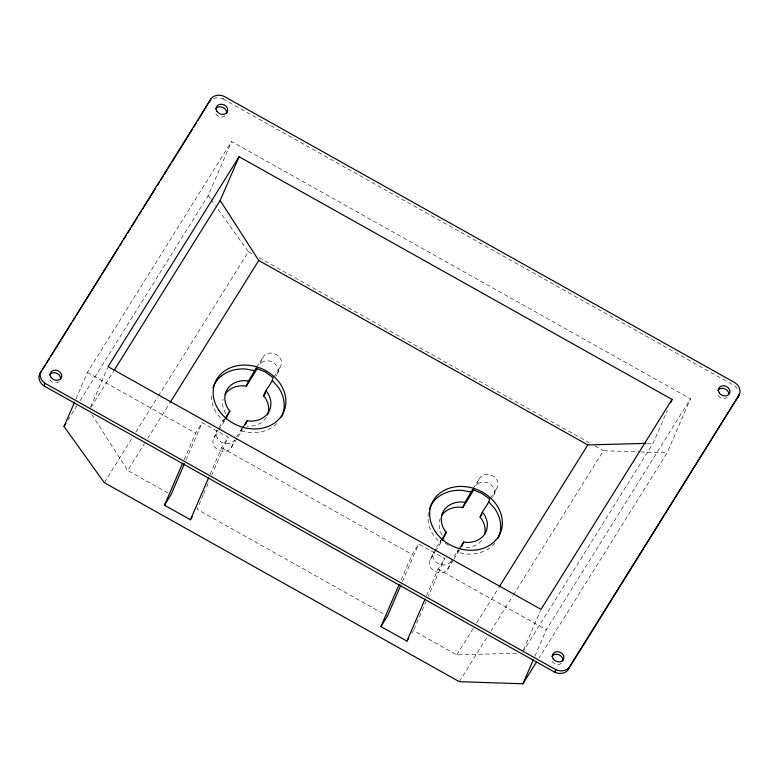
<?xml version="1.0" encoding="UTF-8"?>
<svg xmlns="http://www.w3.org/2000/svg" width="779" height="779" viewBox="0 0 779 779"><rect width="100%" height="100%" fill="white"/><g stroke="black" fill="none" stroke-linecap="round" stroke-linejoin="round"><path stroke-width="0.58" stroke-dasharray="3.9 2.92" d="M75.943 398.926L87.394 372.459L231.558 141.515L690.496 398.799L667.106 452.833L539.029 658.002M213.543 98.563A11.198 9.251 23.4 0 1 223.057 98.962L224.167 96.392M90.539 407.135L107.58 367.766M80.101 400.727L208.178 195.558L231.558 141.515M184.126 459.737L195.636 433.134L202.189 422.637L228.169 437.204L211.859 474.888M185.879 460.331L202.189 422.637M213.923 438.071L217.263 430.349A9.952 8.218 23.4 0 0 221.557 442.199A9.952 8.218 23.4 0 0 234.586 440.057L231.246 447.779A9.952 8.218 23.4 0 1 218.217 449.921A9.952 8.218 23.4 0 1 213.923 438.071L218.286 431.079M211.489 395.859A37.314 30.829 23.4 0 0 217.429 414.486L223.427 421.273L224.167 419.55M210.096 474.304L221.616 447.701L228.169 437.204M203.222 494.84L196.99 509.252L386.423 615.459M203.699 493.74L206.094 488.19M206.581 487.089L208.976 481.539M277.217 374.124L280.567 366.403A9.952 8.218 23.4 0 0 276.272 354.552A9.952 8.218 23.4 0 0 263.244 356.694L259.904 364.416A9.952 8.218 23.4 0 1 272.932 362.264A9.952 8.218 23.4 0 1 277.217 374.124L275.98 376.101M276.711 423.63A37.314 30.829 23.4 0 1 249.903 432.686L240.74 430.982L241.86 428.401L236.397 437.146M401.078 579.985L412.11 554.492L418.664 543.995L444.643 558.562L428.333 596.247M402.353 581.689L418.664 543.995M453.329 560.14L447.721 569.137A9.952 8.218 23.4 0 1 434.692 571.28A9.952 8.218 23.4 0 1 430.397 559.429L435.558 548.796M428.479 512.553A37.314 30.829 23.4 0 0 433.913 535.845L439.901 542.622L441.021 540.051L436.172 547.822M426.58 595.662L438.09 569.059L444.643 558.562M413.941 629.5L425.938 601.787M493.701 495.473L497.041 487.761A9.952 8.218 23.4 0 0 492.747 475.901A9.952 8.218 23.4 0 0 479.718 478.053L476.378 485.765A9.952 8.218 23.4 0 1 489.407 483.623A9.952 8.218 23.4 0 1 493.701 495.473L492.464 497.46M447.721 569.137L452.881 558.504M494.772 543.245A37.314 30.829 23.4 0 1 466.378 554.044L457.224 552.33L458.334 549.76L453.485 557.53M523.498 649.852L540.529 610.473M534.871 656.2L546.332 629.734L690.496 398.799M522.719 652.101L653.133 443.183L667.33 410.377M67.87 420.309L76.878 405.878M91.046 407.329L113.53 371.31M104.269 482.639L132.596 437.282M135.809 432.121L157.689 397.076M158.332 396.044L248.433 251.705L215.939 206.396M167.836 492.912L127.707 470.419L144.417 443.66M147.63 438.519L169.471 403.522M219.084 427.437L224.537 418.693M256.68 367.211L263.244 356.694M223.427 421.273L224.595 419.394M218.909 430.076L225.15 420.085M273.994 376.919L280.567 366.403M240.74 430.982L241.918 429.102M231.246 447.779L237.478 437.788M238.101 436.785L242.464 429.794M473.155 488.569L479.718 478.053M439.901 542.622L441.08 540.753M430.397 559.429L434.77 552.428M435.393 551.435L441.625 541.444M490.478 498.278L497.041 487.761M457.224 552.33L458.393 550.461M453.953 559.147L460.817 548.153M411.672 633.473L413.464 630.61L456.757 654.886L517.237 653.26M456.757 654.886L473.466 628.127M476.67 622.976L498.521 587.989M459.298 681.664L486.972 637.339M490.828 631.146L512.718 596.101M513.361 595.068L603.462 450.729L639.491 451.917M647.086 443.348L653.133 443.183M640.689 451.956L667.106 452.833M223.057 98.962L733.945 385.371A11.198 9.251 23.4 0 1 737.937 389.86M248.433 251.705L252.678 254.081M259.037 257.645L589.684 443.008M594.981 445.978L603.462 450.729M87.394 372.459L195.636 433.134M221.616 447.701L412.11 554.492M438.09 569.059L546.332 629.734M445.14 543.08L449.064 545.884M208.178 195.558L210.291 198.509M211.002 199.502L215.238 205.413M91.737 414.486L127.707 470.419M266.194 417.534A23.633 19.524 23.4 0 1 246.924 426.162M225.725 413.668A23.633 19.524 23.4 0 1 223.076 399.169M481.48 540.568A23.633 19.524 23.4 0 1 463.408 547.52M442.209 535.027A23.633 19.524 23.4 0 1 440.174 518.58M727.401 397.339A5.969 4.937 23.4 0 1 721.14 397.981A5.969 4.937 23.4 0 1 717.255 393.015M561.396 663.27A5.969 4.937 23.4 0 1 555.135 663.912A5.969 4.937 23.4 0 1 551.25 658.946M59.165 381.72A5.969 4.937 23.4 0 1 49.301 378.73M225.17 115.789A5.969 4.937 23.4 0 1 218.909 116.431A5.969 4.937 23.4 0 1 215.023 111.465M451.06 561.416A9.952 8.218 23.4 0 1 438.032 563.558A9.952 8.218 23.4 0 1 433.747 551.707"/><path stroke-width="1.17" d="M39.651 374.037L211.138 98.534A11.198 9.251 23.4 0 1 224.167 96.392L735.055 382.791A11.198 9.251 23.4 0 1 739.349 394.641L567.862 670.144A11.198 9.251 23.4 0 1 554.833 672.287L43.945 385.887A11.198 9.251 23.4 0 1 39.651 374.037L41.579 370.95M43.945 385.887L45.055 383.317A11.198 9.251 23.4 0 1 40.771 371.466M536.458 662.121L522.943 683.777L459.298 681.664L104.269 482.639L64.014 426.502L74.511 402.237M197.808 120.677L211.138 98.534M114.172 370.278L220.175 200.466L239.104 156.725L672.063 399.442L670.641 402.724M192.218 516.886L190.436 519.749L164.457 505.191L182.685 463.067M184.438 463.651L171.01 494.694L164.457 505.191M267.567 414.788A23.633 19.524 23.4 0 0 264.899 397.378L263.614 395.927C265.435 389.257 271.647 383.998 273.195 377.649L265.347 372.041L256.077 368.165L248.52 381.067L246.553 380.697A23.633 19.524 23.4 0 0 228.588 409.491L229.873 410.942L225.774 419.083M225.063 394.476A23.633 19.524 23.4 0 1 244.333 385.848L246.291 386.218L248.52 381.067M190.436 519.749L208.655 477.634M245.404 424.769L247.186 420.65L249.153 421.02A23.633 19.524 23.4 0 0 267.119 392.226L265.834 390.776M408.693 638.244L406.911 641.107L380.931 626.55L399.16 584.425M400.912 585.01L387.484 616.053L380.931 626.55M484.655 534.199A23.633 19.524 23.4 0 0 481.373 518.736L480.088 517.285C481.909 510.615 488.131 505.357 489.67 499.008L481.831 493.399L472.561 489.524L464.995 502.426L463.038 502.056A23.633 19.524 23.4 0 0 445.062 530.85L446.348 532.3L442.248 540.441M441.537 515.834A23.633 19.524 23.4 0 1 460.808 507.207L462.775 507.577L464.995 502.426M406.911 641.107L425.139 598.983M461.889 546.128L463.671 542.009L465.628 542.379A23.633 19.524 23.4 0 0 483.603 513.585L482.318 512.134M522.943 683.777L533.44 659.511M554.833 672.287L555.943 669.716A11.198 9.251 23.4 0 0 568.972 667.574L739.349 394.641M567.862 670.144L568.972 667.574M42.864 368.886L45.435 364.767M46.721 362.712L49.301 358.583M50.586 356.529L71.152 323.567M72.437 321.513L75.018 317.394M76.303 315.329L100.734 276.194M102.02 274.13L118.729 247.352M120.015 245.297L122.585 241.178M123.871 239.114L126.451 234.995M127.737 232.94L130.307 228.822M131.593 226.757L137.377 217.487M138.662 215.432L141.233 211.313M142.518 209.249L155.381 188.654M157.309 185.558L159.237 182.471M160.523 180.416L163.093 176.288M164.379 174.233L166.949 170.114M168.235 168.05L170.805 163.931M172.091 161.876L192.666 128.915M193.952 126.86L196.522 122.741M64.014 426.502L65.942 423.406M239.104 156.725L108.047 366.666L541.006 609.382L672.063 399.442M170.114 402.5L258.764 260.478L220.175 200.466M225.764 417.515L229.873 410.942M246.291 386.218L257.43 368.379M242.503 428.158L247.186 420.65M263.614 395.927L265.464 392.947M441.664 539.808L446.348 532.3M462.775 507.577L473.905 489.738M459.561 548.582L463.671 542.009M480.088 517.285L481.948 514.306M499.164 586.957L587.814 444.936L645.879 443.378M254.967 370.746L245.804 369.032A37.314 30.829 23.4 0 0 212.901 387.864M471.441 492.104L462.288 490.39A37.314 30.829 23.4 0 0 429.375 509.223M258.764 260.478L587.814 444.936M45.055 383.317L555.943 669.716M488.764 501.812L494.753 508.59A37.314 30.829 23.4 0 1 497.937 538.416M272.28 380.454L278.278 387.231A37.314 30.829 23.4 0 1 281.453 417.057M738.94 394.155A11.198 9.251 23.4 0 1 738.229 397.222M717.868 390.522A5.969 4.937 23.4 0 1 724.246 388.624A5.969 4.937 23.4 0 1 728.871 393.862M551.863 656.454A5.969 4.937 23.4 0 1 558.971 654.827A5.969 4.937 23.4 0 1 562.75 661.098M49.632 374.903A5.969 4.937 23.4 0 1 56.75 373.277A5.969 4.937 23.4 0 1 60.519 379.548M215.637 108.972A5.969 4.937 23.4 0 1 222.755 107.346A5.969 4.937 23.4 0 1 226.533 113.617M210.028 101.104A11.198 9.251 23.4 0 1 210.758 100.325M51.073 377.425A5.969 4.937 23.4 0 0 61.132 378.156A5.969 4.937 23.4 0 0 55.611 370.152A5.969 4.937 23.4 0 0 51.073 377.425M217.078 111.494A5.969 4.937 23.4 0 0 227.137 112.225A5.969 4.937 23.4 0 0 221.616 104.22A5.969 4.937 23.4 0 0 217.078 111.494M719.309 393.044A5.969 4.937 23.4 0 0 729.368 393.775A5.969 4.937 23.4 0 0 723.847 385.771A5.969 4.937 23.4 0 0 719.309 393.044M553.304 658.976A5.969 4.937 23.4 0 0 563.363 659.706A5.969 4.937 23.4 0 0 557.842 651.702A5.969 4.937 23.4 0 0 553.304 658.976M435.578 531.979A37.314 30.829 23.4 0 0 498.472 536.565A37.314 30.829 23.4 0 0 463.953 486.524A37.314 30.829 23.4 0 0 435.578 531.979M219.103 410.63A37.314 30.829 23.4 0 0 281.998 415.207A37.314 30.829 23.4 0 0 247.479 365.176A37.314 30.829 23.4 0 0 219.103 410.63"/></g></svg>
